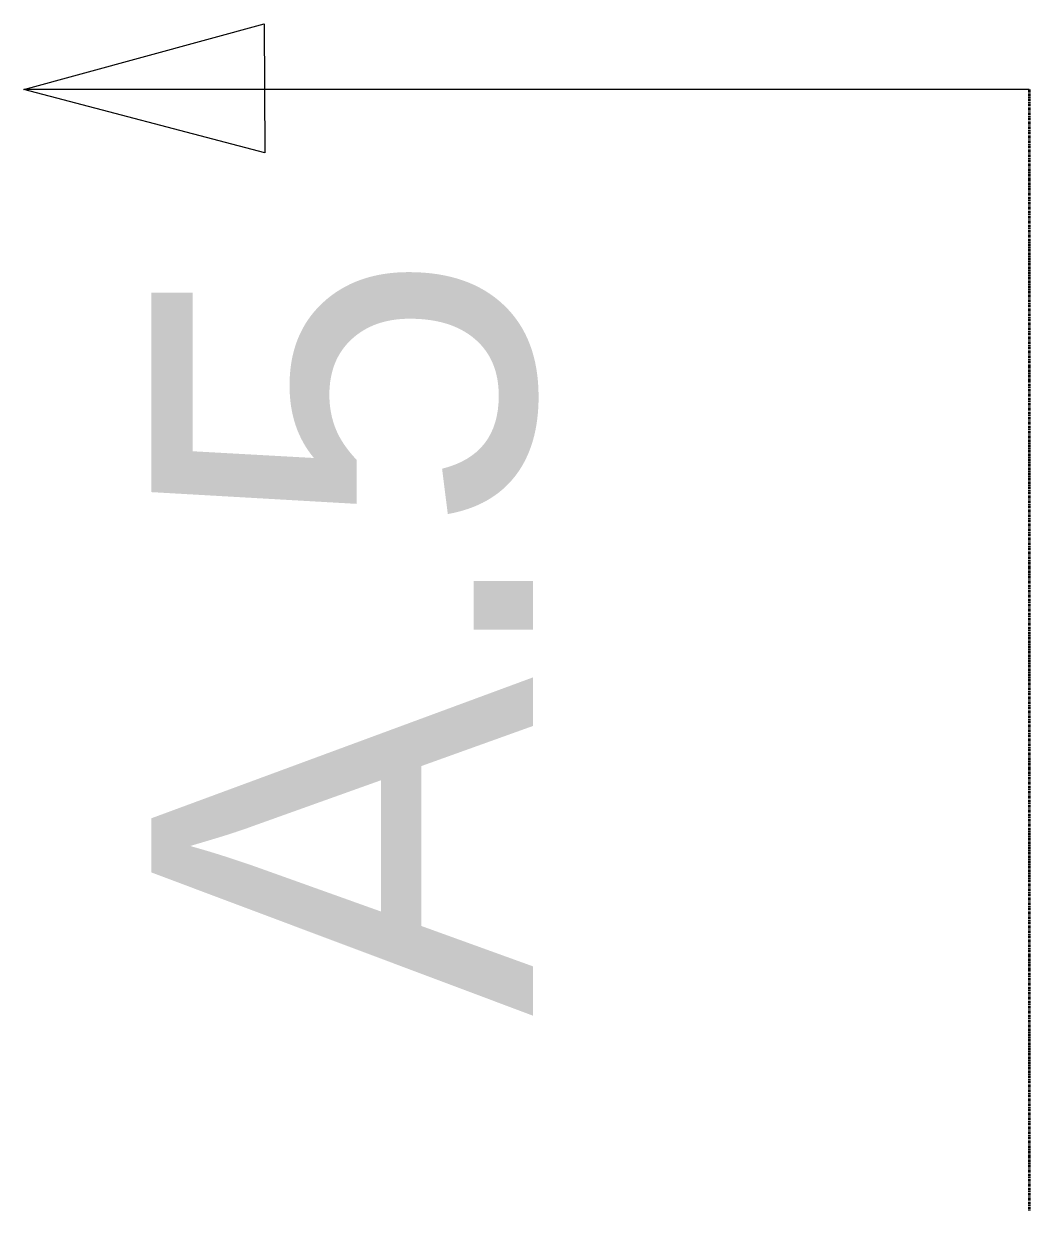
# Model space of a CAD drawing. Header units: centimetres. Extents: x 16433 to 114398, y -50094 to -12305.
# Drawn here: x 49728.8 to 49861.4, y -30941 to -30784.3 of the extents above; entities that cross this region are included whole.
import ezdxf

# ---------------------------------------------------------------- set-up
doc = ezdxf.new("R2010")
doc.units = ezdxf.units.CM
doc.header["$LTSCALE"] = 0.5
doc.linetypes.add('Style de ligne -6', pattern=[1.04164, 0.625, -0.20828, 0.06943, -0.13893])
doc.layers.get('0').update_dxf_attribs({"linetype": 'CONTINUOUS'})
doc.layers.add('3-BAT C-Niveau-3', color=7, linetype='CONTINUOUS')
doc.styles.add('Futura Std Book', font='')
doc.styles.get('Futura Std Book').set_extended_font_data('Futura Std Book')

# ---------------------------------------------------------------- blocks, each defined once
blk = doc.blocks.new('Groupe-39-1')
at = {"color": 7, "linetype": 'Continuous', "lineweight": 5}
blk.add_line((18165.52, -46003.33), (18140.88, -45873.08), dxfattribs=at)
at = {"color": 7, "linetype": 'Style de ligne -6', "lineweight": 35}
blk.add_line((18165.53, -46003.34), (18020.14, -46030.86), dxfattribs=at)
at = {"color": 7, "linetype": 'Continuous', "lineweight": 13, "flags": 128}
blk.add_lwpolyline([(18138.58, -45905.87), (18140.88, -45873.08), (18155.28, -45902.63)], close=True, dxfattribs=at)
at = {"color": 7, "insert": (18023.82, -45912.36), "char_height": 50.3443, "width": 105.9022, "attachment_point": 1, "rotation": 10.7159, "line_spacing_factor": 0.962448, "style": 'Futura Std Book'}
blk.add_mtext('\\pt32.91,63.484,95.201,126.97,158.69;A.5', dxfattribs=at)

msp = doc.modelspace()

# ---------------------------------------------------------------- block references
at = {"layer": '3-BAT C-Niveau-3', "color": 7, "rotation": 79.27640525611221}
msp.add_blockref('Groupe-39-1', (1281.373, -40081.382), dxfattribs=at)

doc.saveas('drawing.dxf')
